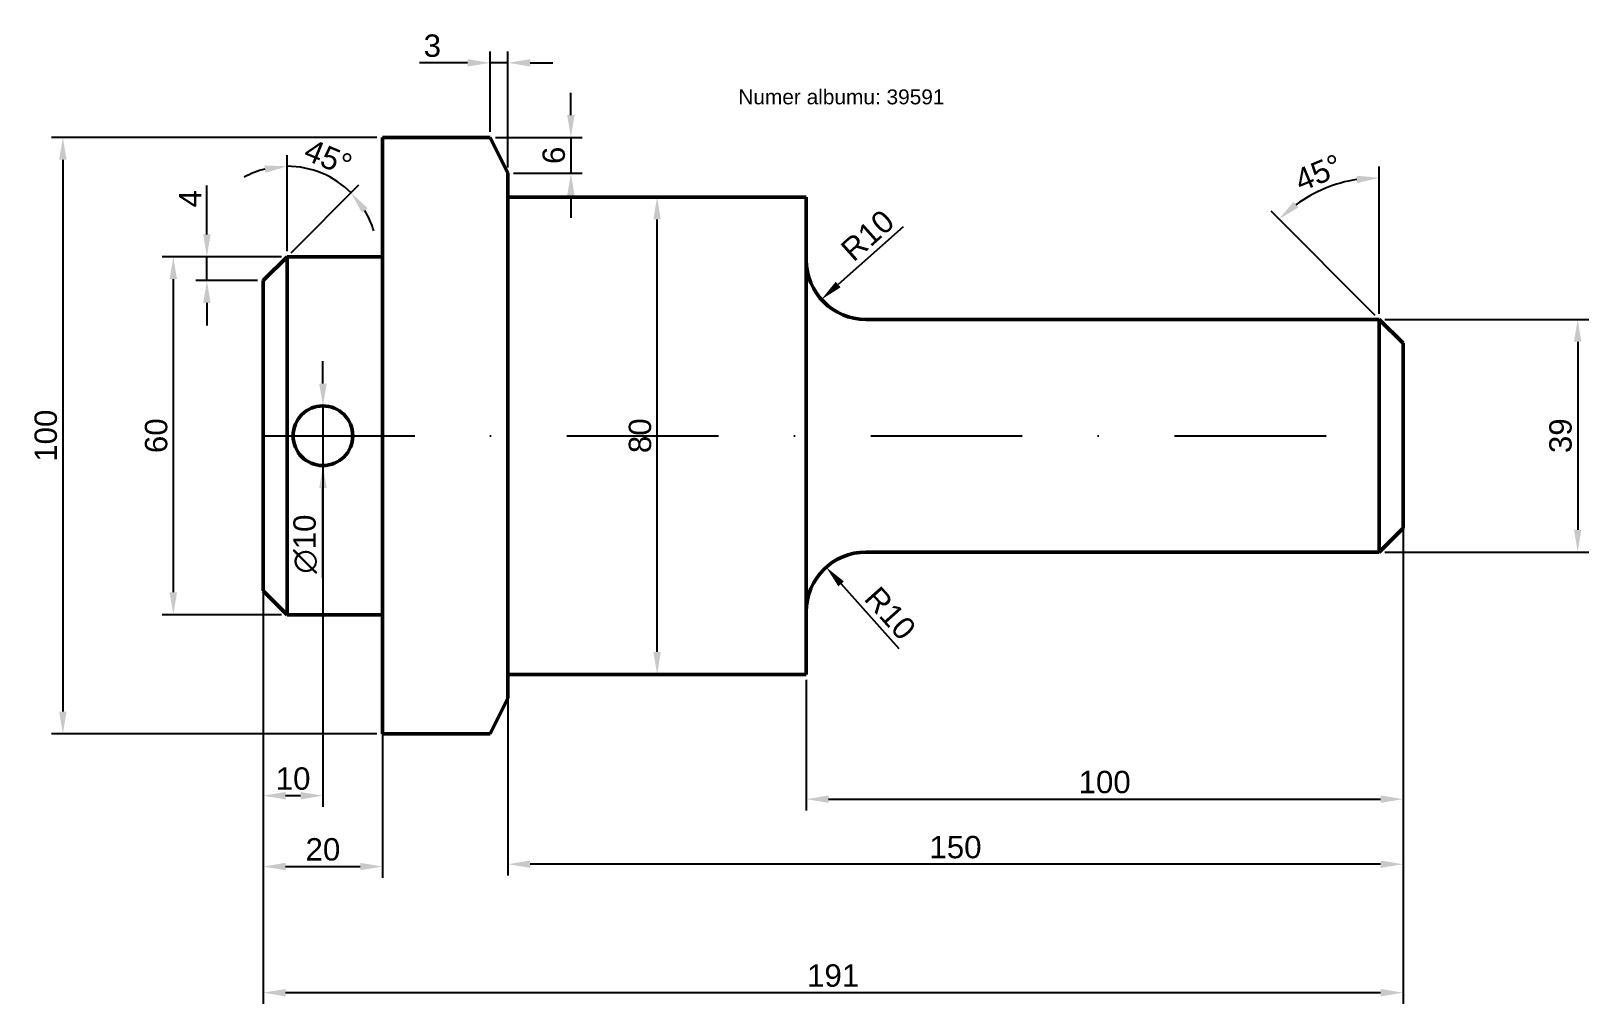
# Model space of a CAD drawing. Header units: millimetres. Extents: x 6 to 267, y 5 to 168.
import ezdxf

# ---------------------------------------------------------------- set-up
doc = ezdxf.new("R2010")
doc.units = ezdxf.units.MM
doc.linetypes.add('KRESKAKROPKAX2', pattern=[50.8, 25.4, -12.7, 0, -12.7])
doc.layers.add('Kontur', color=170, linetype='Continuous', lineweight=50)
doc.layers.add('symetria', color=90, linetype='KRESKAKROPKAX2')
doc.layers.add('wymiar', color=10, linetype='Continuous')
doc.styles.get("Standard").update_dxf_attribs({"font": 'arial.ttf'})
doc.dimstyles.new('ISO-25', dxfattribs={"dimscale": 1.5, "dimtxt": 2.5, "dimasz": 2.5, "dimexe": 1.25, "dimexo": 0.625, "dimtad": 1, "dimtxsty": 'Standard', "dimcen": 2.5, "dimadec": 0, "dimazin": 0, "dimtfac": 1, "dimtmove": 0, "dimatfit": 3, "dimfxl": 1, "dimarcsym": 0})

# ---------------------------------------------------------------- blocks, each defined once
blk = doc.blocks.new('*D1')
at = {"layer": 'Defpoints', "color": 0, "transparency": 16777216}
for p in [(45, 100), (236, 100), (236, 6.64)]:
    blk.add_point(p, dxfattribs=at)
at = {"layer": 'wymiar', "color": 0, "lineweight": -2, "transparency": 16777216}
for p, q in [((45, 99.06), (45, 4.76)), ((236, 99.06), (236, 4.76)), ((48.75, 6.64), (232.25, 6.64))]:
    blk.add_line(p, q, dxfattribs=at)
at = {"layer": 'wymiar', "color": 0, "transparency": 16777216}
for points in [[(48.75, 7.26), (48.75, 6.01), (45, 6.64)], [(232.25, 7.26), (232.25, 6.01), (236, 6.64)]]:
    blk.add_solid(points, dxfattribs=at)
at = {"layer": 'wymiar', "color": 0, "transparency": 16777216, "insert": (140.5, 9.49), "char_height": 3.75, "attachment_point": 5}
blk.add_mtext('191', dxfattribs=at)
blk = doc.blocks.new('*D3')
at = {"layer": 'Defpoints', "color": 0, "transparency": 16777216}
for p in [(139.34, 77.96), (146, 70.5)]:
    blk.add_point(p, dxfattribs=at)
at = {"layer": 'wymiar', "color": 0, "lineweight": -2, "transparency": 16777216}
blk.add_line((151.54, 64.29), (141.84, 75.16), dxfattribs=at)
at = {"layer": 'wymiar', "color": 0, "transparency": 16777216}
blk.add_solid([(142.31, 75.58), (141.37, 74.75), (139.34, 77.96)], dxfattribs=at)
at = {"layer": 'wymiar', "color": 0, "transparency": 16777216, "insert": (150.07, 70.23), "char_height": 3.75, "attachment_point": 5, "rotation": 311.735}
blk.add_mtext('R10', dxfattribs=at)
blk = doc.blocks.new('*D4')
at = {"layer": 'Defpoints', "color": 0, "transparency": 16777216}
for p in [(146, 129.5), (138.54, 122.84)]:
    blk.add_point(p, dxfattribs=at)
at = {"layer": 'wymiar', "color": 0, "lineweight": -2, "transparency": 16777216}
blk.add_line((152.21, 135.04), (141.34, 125.34), dxfattribs=at)
at = {"layer": 'wymiar', "color": 0, "transparency": 16777216}
blk.add_solid([(140.92, 125.81), (141.75, 124.87), (138.54, 122.84)], dxfattribs=at)
at = {"layer": 'wymiar', "color": 0, "transparency": 16777216, "insert": (146.27, 133.57), "char_height": 3.75, "attachment_point": 5, "rotation": 41.7369}
blk.add_mtext('R10', dxfattribs=at)
blk = doc.blocks.new('*D5')
at = {"layer": 'Defpoints', "color": 0, "transparency": 16777216}
for p in [(83, 150), (86, 144), (96.55, 144)]:
    blk.add_point(p, dxfattribs=at)
at = {"layer": 'wymiar', "color": 0, "lineweight": -2, "transparency": 16777216}
for p, q in [((96.55, 153.75), (96.55, 157.5)), ((83.94, 150), (98.43, 150)), ((96.55, 150), (96.55, 144)), ((86.94, 144), (98.43, 144)), ((96.55, 140.25), (96.55, 136.5))]:
    blk.add_line(p, q, dxfattribs=at)
at = {"layer": 'wymiar', "color": 0, "transparency": 16777216}
for points in [[(95.93, 153.75), (97.18, 153.75), (96.55, 150)], [(95.93, 140.25), (97.18, 140.25), (96.55, 144)]]:
    blk.add_solid(points, dxfattribs=at)
at = {"layer": 'wymiar', "color": 0, "transparency": 16777216, "insert": (93.7, 147), "char_height": 3.75, "attachment_point": 5, "rotation": 90}
blk.add_mtext('6', dxfattribs=at)
blk = doc.blocks.new('*D6')
at = {"layer": 'Defpoints', "color": 0, "transparency": 16777216}
for p in [(83, 162.51), (83, 150), (86, 144)]:
    blk.add_point(p, dxfattribs=at)
at = {"layer": 'wymiar', "color": 0, "lineweight": -2, "transparency": 16777216}
for p, q in [((79.25, 162.51), (71.17, 162.51)), ((83, 150.94), (83, 164.38)), ((86, 162.51), (83, 162.51)), ((86, 144.94), (86, 164.38)), ((89.75, 162.51), (93.5, 162.51))]:
    blk.add_line(p, q, dxfattribs=at)
at = {"layer": 'wymiar', "color": 0, "transparency": 16777216}
for points in [[(79.25, 163.13), (79.25, 161.88), (83, 162.51)], [(89.75, 163.13), (89.75, 161.88), (86, 162.51)]]:
    blk.add_solid(points, dxfattribs=at)
at = {"layer": 'wymiar', "color": 0, "transparency": 16777216, "insert": (73.33, 165.36), "char_height": 3.75, "attachment_point": 5}
blk.add_mtext('3', dxfattribs=at)
blk = doc.blocks.new('*D7')
at = {"layer": 'Defpoints', "color": 0, "transparency": 16777216}
for p in [(55, 105), (55, 95)]:
    blk.add_point(p, dxfattribs=at)
at = {"layer": 'wymiar', "color": 0, "lineweight": -2, "transparency": 16777216}
for p, q in [((55, 108.75), (55, 112.5)), ((55, 105), (55, 95)), ((55, 76.19), (55, 91.25))]:
    blk.add_line(p, q, dxfattribs=at)
blk.add_arc((55, 100), 5, 248.5141, 349.257, dxfattribs=at)
at = {"layer": 'wymiar', "color": 0, "transparency": 16777216}
for points in [[(54.38, 108.75), (55.63, 108.75), (55, 105)], [(54.38, 91.25), (55.63, 91.25), (55, 95)]]:
    blk.add_solid(points, dxfattribs=at)
at = {"layer": 'wymiar', "color": 0, "transparency": 16777216, "insert": (52.04, 81.84), "char_height": 3.75, "attachment_point": 5, "rotation": 90}
blk.add_mtext('∅10', dxfattribs=at)
blk = doc.blocks.new('*D8')
at = {"layer": 'Defpoints', "color": 0, "transparency": 16777216}
for p in [(65, 150), (11.42, 50), (65, 50)]:
    blk.add_point(p, dxfattribs=at)
at = {"layer": 'wymiar', "color": 0, "lineweight": -2, "transparency": 16777216}
for p, q in [((64.06, 150), (9.54, 150)), ((11.42, 146.25), (11.42, 53.75)), ((64.06, 50), (9.54, 50))]:
    blk.add_line(p, q, dxfattribs=at)
at = {"layer": 'wymiar', "color": 0, "transparency": 16777216}
for points in [[(10.79, 146.25), (12.04, 146.25), (11.42, 150)], [(10.79, 53.75), (12.04, 53.75), (11.42, 50)]]:
    blk.add_solid(points, dxfattribs=at)
at = {"layer": 'wymiar', "color": 0, "transparency": 16777216, "insert": (8.57, 100), "char_height": 3.75, "attachment_point": 5, "rotation": 90}
blk.add_mtext('100', dxfattribs=at)
blk = doc.blocks.new('*D9')
at = {"layer": 'Defpoints', "color": 0, "transparency": 16777216}
for p in [(49, 130), (29.93, 70), (49, 70)]:
    blk.add_point(p, dxfattribs=at)
at = {"layer": 'wymiar', "color": 0, "lineweight": -2, "transparency": 16777216}
for p, q in [((48.06, 130), (28.05, 130)), ((29.93, 126.25), (29.93, 73.75)), ((48.06, 70), (28.05, 70))]:
    blk.add_line(p, q, dxfattribs=at)
at = {"layer": 'wymiar', "color": 0, "transparency": 16777216}
for points in [[(29.3, 126.25), (30.55, 126.25), (29.93, 130)], [(29.3, 73.75), (30.55, 73.75), (29.93, 70)]]:
    blk.add_solid(points, dxfattribs=at)
at = {"layer": 'wymiar', "color": 0, "transparency": 16777216, "insert": (27.07, 100), "char_height": 3.75, "attachment_point": 5, "rotation": 90}
blk.add_mtext('60', dxfattribs=at)
blk = doc.blocks.new('*D10')
at = {"layer": 'Defpoints', "color": 0, "transparency": 16777216}
for p in [(45, 100), (55, 100), (45, 39.66)]:
    blk.add_point(p, dxfattribs=at)
at = {"layer": 'wymiar', "color": 0, "lineweight": -2, "transparency": 16777216}
for p, q in [((45, 99.06), (45, 37.78)), ((55, 99.06), (55, 37.78)), ((51.25, 39.66), (48.75, 39.66))]:
    blk.add_line(p, q, dxfattribs=at)
at = {"layer": 'wymiar', "color": 0, "transparency": 16777216}
for points in [[(48.75, 40.28), (48.75, 39.03), (45, 39.66)], [(51.25, 40.28), (51.25, 39.03), (55, 39.66)]]:
    blk.add_solid(points, dxfattribs=at)
at = {"layer": 'wymiar', "color": 0, "transparency": 16777216, "insert": (50, 42.51), "char_height": 3.75, "attachment_point": 5}
blk.add_mtext('10', dxfattribs=at)
blk = doc.blocks.new('*D11')
at = {"layer": 'Defpoints', "color": 0, "transparency": 16777216}
for p in [(45, 100), (65, 100), (65, 27.78)]:
    blk.add_point(p, dxfattribs=at)
at = {"layer": 'wymiar', "color": 0, "lineweight": -2, "transparency": 16777216}
for p, q in [((45, 99.06), (45, 25.91)), ((65, 99.06), (65, 25.91)), ((48.75, 27.78), (61.25, 27.78))]:
    blk.add_line(p, q, dxfattribs=at)
at = {"layer": 'wymiar', "color": 0, "transparency": 16777216}
for points in [[(48.75, 28.41), (48.75, 27.16), (45, 27.78)], [(61.25, 28.41), (61.25, 27.16), (65, 27.78)]]:
    blk.add_solid(points, dxfattribs=at)
at = {"layer": 'wymiar', "color": 0, "transparency": 16777216, "insert": (55, 30.64), "char_height": 3.75, "attachment_point": 5}
blk.add_mtext('20', dxfattribs=at)
blk = doc.blocks.new('*D12')
at = {"layer": 'Defpoints', "color": 0, "transparency": 16777216}
for p in [(236, 84.5), (136, 60), (236, 39.08)]:
    blk.add_point(p, dxfattribs=at)
at = {"layer": 'wymiar', "color": 0, "lineweight": -2, "transparency": 16777216}
for p, q in [((236, 83.56), (236, 37.2)), ((136, 59.06), (136, 37.2)), ((139.75, 39.08), (232.25, 39.08))]:
    blk.add_line(p, q, dxfattribs=at)
at = {"layer": 'wymiar', "color": 0, "transparency": 16777216}
for points in [[(139.75, 39.7), (139.75, 38.45), (136, 39.08)], [(232.25, 39.7), (232.25, 38.45), (236, 39.08)]]:
    blk.add_solid(points, dxfattribs=at)
at = {"layer": 'wymiar', "color": 0, "transparency": 16777216, "insert": (186, 41.93), "char_height": 3.75, "attachment_point": 5}
blk.add_mtext('100', dxfattribs=at)
blk = doc.blocks.new('*D13')
at = {"layer": 'Defpoints', "color": 0, "transparency": 16777216}
for p in [(236, 84.5), (86, 60), (86, 28.17)]:
    blk.add_point(p, dxfattribs=at)
at = {"layer": 'wymiar', "color": 0, "lineweight": -2, "transparency": 16777216}
for p, q in [((236, 83.56), (236, 26.3)), ((86, 59.06), (86, 26.3)), ((232.25, 28.17), (89.75, 28.17))]:
    blk.add_line(p, q, dxfattribs=at)
at = {"layer": 'wymiar', "color": 0, "transparency": 16777216}
for points in [[(89.75, 28.8), (89.75, 27.55), (86, 28.17)], [(232.25, 28.8), (232.25, 27.55), (236, 28.17)]]:
    blk.add_solid(points, dxfattribs=at)
at = {"layer": 'wymiar', "color": 0, "transparency": 16777216, "insert": (161, 31.02), "char_height": 3.75, "attachment_point": 5}
blk.add_mtext('150', dxfattribs=at)
blk = doc.blocks.new('*D14')
at = {"layer": 'Defpoints', "color": 0, "transparency": 16777216}
for p in [(111, 140), (111, 140), (111, 60)]:
    blk.add_point(p, dxfattribs=at)
at = {"layer": 'wymiar', "color": 0, "lineweight": -2, "transparency": 16777216}
for p, q in [((110.06, 140), (109.12, 140)), ((111, 63.75), (111, 136.25)), ((110.06, 60), (109.12, 60))]:
    blk.add_line(p, q, dxfattribs=at)
at = {"layer": 'wymiar', "color": 0, "transparency": 16777216}
for points in [[(110.38, 136.25), (111.63, 136.25), (111, 140)], [(110.38, 63.75), (111.63, 63.75), (111, 60)]]:
    blk.add_solid(points, dxfattribs=at)
at = {"layer": 'wymiar', "color": 0, "transparency": 16777216, "insert": (108.15, 100), "char_height": 3.75, "attachment_point": 5, "rotation": 90}
blk.add_mtext('80', dxfattribs=at)
blk = doc.blocks.new('*D15')
at = {"layer": 'Defpoints', "color": 0, "transparency": 16777216}
for p in [(232, 119.5), (232, 80.5), (265.27, 80.5)]:
    blk.add_point(p, dxfattribs=at)
at = {"layer": 'wymiar', "color": 0, "lineweight": -2, "transparency": 16777216}
for p, q in [((232.94, 119.5), (267.14, 119.5)), ((265.27, 115.75), (265.27, 84.25)), ((232.94, 80.5), (267.14, 80.5))]:
    blk.add_line(p, q, dxfattribs=at)
at = {"layer": 'wymiar', "color": 0, "transparency": 16777216}
for points in [[(264.64, 115.75), (265.89, 115.75), (265.27, 119.5)], [(264.64, 84.25), (265.89, 84.25), (265.27, 80.5)]]:
    blk.add_solid(points, dxfattribs=at)
at = {"layer": 'wymiar', "color": 0, "transparency": 16777216, "insert": (262.41, 100), "char_height": 3.75, "attachment_point": 5, "rotation": 90}
blk.add_mtext('39', dxfattribs=at)
blk = doc.blocks.new('*D16')
at = {"layer": 'Defpoints', "color": 0, "transparency": 16777216}
for p in [(225.85, 142.44), (232, 119.5), (232, 119.5), (236, 115.5), (232, 100)]:
    blk.add_point(p, dxfattribs=at)
at = {"layer": 'wymiar', "color": 0, "lineweight": -2, "transparency": 16777216}
for p, q in [((232, 120.44), (232, 145.13)), ((231.34, 120.16), (213.88, 137.62))]:
    blk.add_line(p, q, dxfattribs=at)
blk.add_arc((232, 119.5), 23.75, 99.0546, 125.9454, dxfattribs=at)
at = {"layer": 'wymiar', "color": 0, "transparency": 16777216}
for points in [[(228.21, 143.58), (228.31, 142.33), (232, 143.25)], [(218.46, 138.26), (217.65, 139.21), (215.2, 136.3)]]:
    blk.add_solid(points, dxfattribs=at)
at = {"layer": 'wymiar', "color": 0, "transparency": 16777216, "insert": (221.82, 144.07), "char_height": 3.75, "attachment_point": 5, "rotation": 22.5}
blk.add_mtext('45°', dxfattribs=at)
blk = doc.blocks.new('*D17')
at = {"layer": 'Defpoints', "color": 0, "transparency": 16777216}
for p in [(56.58, 143.13), (49, 130), (49, 130), (45, 126), (49, 100)]:
    blk.add_point(p, dxfattribs=at)
at = {"layer": 'wymiar', "color": 0, "lineweight": -2, "transparency": 16777216}
for p, q in [((49, 130.94), (49, 147.03)), ((49.66, 130.66), (61.04, 142.04))]:
    blk.add_line(p, q, dxfattribs=at)
for start, end in [(104.2114, 118.4228), (45, 90), (16.5772, 30.7886)]:
    blk.add_arc((49, 130), 15.16, start, end, dxfattribs=at)
at = {"layer": 'wymiar', "color": 0, "transparency": 16777216}
for points in [[(45.2, 145.31), (45.36, 144.07), (49, 145.16)], [(61.53, 137.37), (62.51, 138.14), (59.72, 140.72)]]:
    blk.add_solid(points, dxfattribs=at)
at = {"layer": 'wymiar', "color": 0, "transparency": 16777216, "insert": (55.89, 146.63), "char_height": 3.75, "attachment_point": 5, "rotation": 337.5}
blk.add_mtext('45°', dxfattribs=at)
blk = doc.blocks.new('*D18')
at = {"layer": 'Defpoints', "color": 0, "transparency": 16777216}
for p in [(35.55, 130), (49, 130), (45, 126)]:
    blk.add_point(p, dxfattribs=at)
at = {"layer": 'wymiar', "color": 0, "lineweight": -2, "transparency": 16777216}
for p, q in [((35.55, 133.75), (35.55, 141.97)), ((48.06, 130), (33.68, 130)), ((35.55, 126), (35.55, 130)), ((44.06, 126), (33.68, 126)), ((35.55, 122.25), (35.55, 118.5))]:
    blk.add_line(p, q, dxfattribs=at)
at = {"layer": 'wymiar', "color": 0, "transparency": 16777216}
for points in [[(34.93, 133.75), (36.18, 133.75), (35.55, 130)], [(34.93, 122.25), (36.18, 122.25), (35.55, 126)]]:
    blk.add_solid(points, dxfattribs=at)
at = {"layer": 'wymiar', "color": 0, "transparency": 16777216, "insert": (32.74, 139.73), "char_height": 3.75, "attachment_point": 5, "rotation": 90}
blk.add_mtext('4', dxfattribs=at)

msp = doc.modelspace()

# ---------------------------------------------------------------- linework, layer by layer
at = {"layer": 'Kontur'}
for p, q in [((65, 100), (65, 150)), ((65, 150), (83, 150)), ((83, 150), (86, 144)), ((86, 144), (86, 100)), ((86, 100), (86, 140)), ((86, 140), (136, 140)), ((136, 140), (136, 129.5)), ((136, 140), (136, 119.5)), ((49, 130), (45, 126)), ((49, 130), (65, 130)), ((49, 130), (49, 100)), ((65, 130), (65, 100)), ((45, 100), (45, 126)), ((136, 100), (136, 119.5)), ((146, 119.5), (232, 119.5)), ((232, 119.5), (236, 115.5)), ((232, 119.5), (232, 100)), ((236, 115.5), (236, 100)), ((45, 100), (45, 74)), ((49, 70), (49, 100)), ((65, 70), (65, 100)), ((65, 100), (65, 50)), ((86, 56), (86, 100)), ((86, 100), (86, 60)), ((136, 100), (136, 80.5)), ((232, 80.5), (232, 100)), ((236, 84.5), (236, 100)), ((232, 80.5), (236, 84.5)), ((136, 60), (136, 80.5)), ((146, 80.5), (232, 80.5)), ((49, 70), (45, 74)), ((136, 60), (136, 70.5)), ((49, 70), (65, 70)), ((86, 60), (136, 60)), ((83, 50), (86, 56)), ((65, 50), (83, 50))]:
    msp.add_line(p, q, dxfattribs=at)
for centre, radius, start, end in [((146, 129.5), 10, 180, 270), ((55, 100), 5, 0, 180), ((55, 100), 5, 180, 0), ((146, 70.5), 10, 90, 180)]:
    msp.add_arc(centre, radius, start, end, dxfattribs=at)
at = {"layer": 'symetria'}
msp.add_line((45, 100), (236, 100), dxfattribs=at)

# ---------------------------------------------------------------- texts
at = {"insert": (124.607, 158.052), "char_height": 2.5, "attachment_point": 1}
msp.add_mtext_dynamic_manual_height_columns('Numer albumu: 39591', width=55.52026, gutter_width=12.5, heights=[0], dxfattribs=at)

# ---------------------------------------------------------------- dimensions: what is measured, and where the dimension line sits
at = {"layer": 'wymiar'}
for base, p1, p2, picture, middle in [((83, 162.505), (86, 144), (83, 150), '*D6', (73.335, 165.359)), ((45, 39.659), (55, 100), (45, 100), '*D10', (50, 42.511)), ((65, 27.783), (45, 100), (65, 100), '*D11', (55, 30.635)), ((86, 28.173), (236, 84.5), (86, 60), '*D13', (161, 31.025)), ((236, 39.075), (136, 60), (236, 84.5), '*D12', (186, 41.927))]:
    dim = msp.add_linear_dim(base=base, p1=p1, p2=p2, dimstyle='ISO-25', dxfattribs=at)
    dim.commit()
    dim.dimension.update_dxf_attribs({"geometry": picture, "text_midpoint": middle})
for base, p1, p2, picture, middle in [((96.554, 144), (83, 150), (86, 144), '*D5', (93.701, 147)), ((11.418, 50), (65, 150), (65, 50), '*D8', (8.566, 100)), ((35.551, 130), (45, 126), (49, 130), '*D18', (32.738, 139.734)), ((111, 140), (111, 60), (111, 140), '*D14', (108.148, 100)), ((29.926, 70), (49, 130), (49, 70), '*D9', (27.073, 100)), ((265.266, 80.5), (232, 119.5), (232, 80.5), '*D15', (262.413, 100))]:
    dim = msp.add_linear_dim(base=base, p1=p1, p2=p2, angle=90, dimstyle='ISO-25', dxfattribs=at)
    dim.commit()
    dim.dimension.update_dxf_attribs({"geometry": picture, "text_midpoint": middle})
for base, line1, line2, picture, middle in [((56.579, 143.127), ((49, 130), (49, 100)), ((49, 130), (45, 126)), '*D17', (55.889, 146.632)), ((225.852, 142.445), ((232, 119.5), (236, 115.5)), ((232, 119.5), (232, 100)), '*D16', (221.821, 144.074))]:
    dim = msp.add_angular_dim_2l(base=base, line1=line1, line2=line2, dimstyle='ISO-25', dxfattribs=at)
    dim.commit()
    dim.dimension.update_dxf_attribs({"geometry": picture, "text_midpoint": middle})
for center, mpoint, picture, middle in [((146, 129.5), (138.538, 122.843), '*D4', (148.173, 131.438)), ((146, 70.5), (139.343, 77.962), '*D3', (147.938, 68.327))]:
    dim = msp.add_radius_dim(center=center, mpoint=mpoint, dimstyle='ISO-25', dxfattribs=at)
    dim.commit()
    dim.dimension.update_dxf_attribs({"geometry": picture, "text_midpoint": middle, "dimtype": 164})
dim = msp.add_diameter_dim_2p(p1=(55, 105), p2=(55, 95), dimstyle='ISO-25', dxfattribs=at)
dim.commit()
dim.dimension.update_dxf_attribs({"geometry": '*D7', "text_midpoint": (52.043, 81.843)})
dim = msp.add_aligned_dim(p1=(45, 100), p2=(236, 100), distance=-93.361, dimstyle='ISO-25', dxfattribs=at)
dim.commit()
dim.dimension.update_dxf_attribs({"geometry": '*D1', "text_midpoint": (140.5, 9.491)})

doc.saveas('drawing.dxf')
